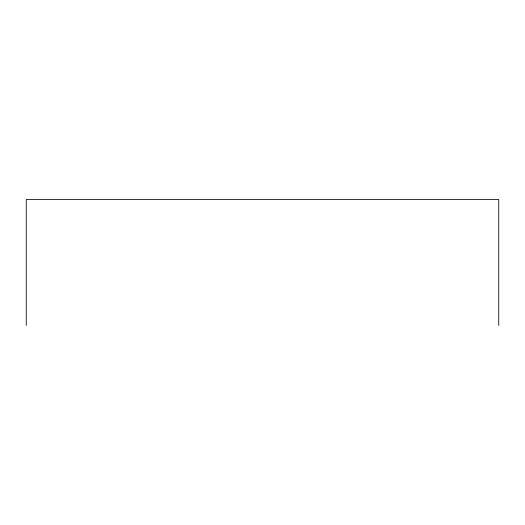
<?xml version="1.0" encoding="UTF-8"?>
<svg xmlns="http://www.w3.org/2000/svg" width="525" height="525" viewBox="0 0 525 525"><rect width="100%" height="100%" fill="white"/><g stroke="black" fill="none" stroke-linecap="round" stroke-linejoin="round"><path stroke-width="0.79" d="M498.75 325.395L498.75 199.605L26.25 199.605L26.25 325.395"/></g></svg>
